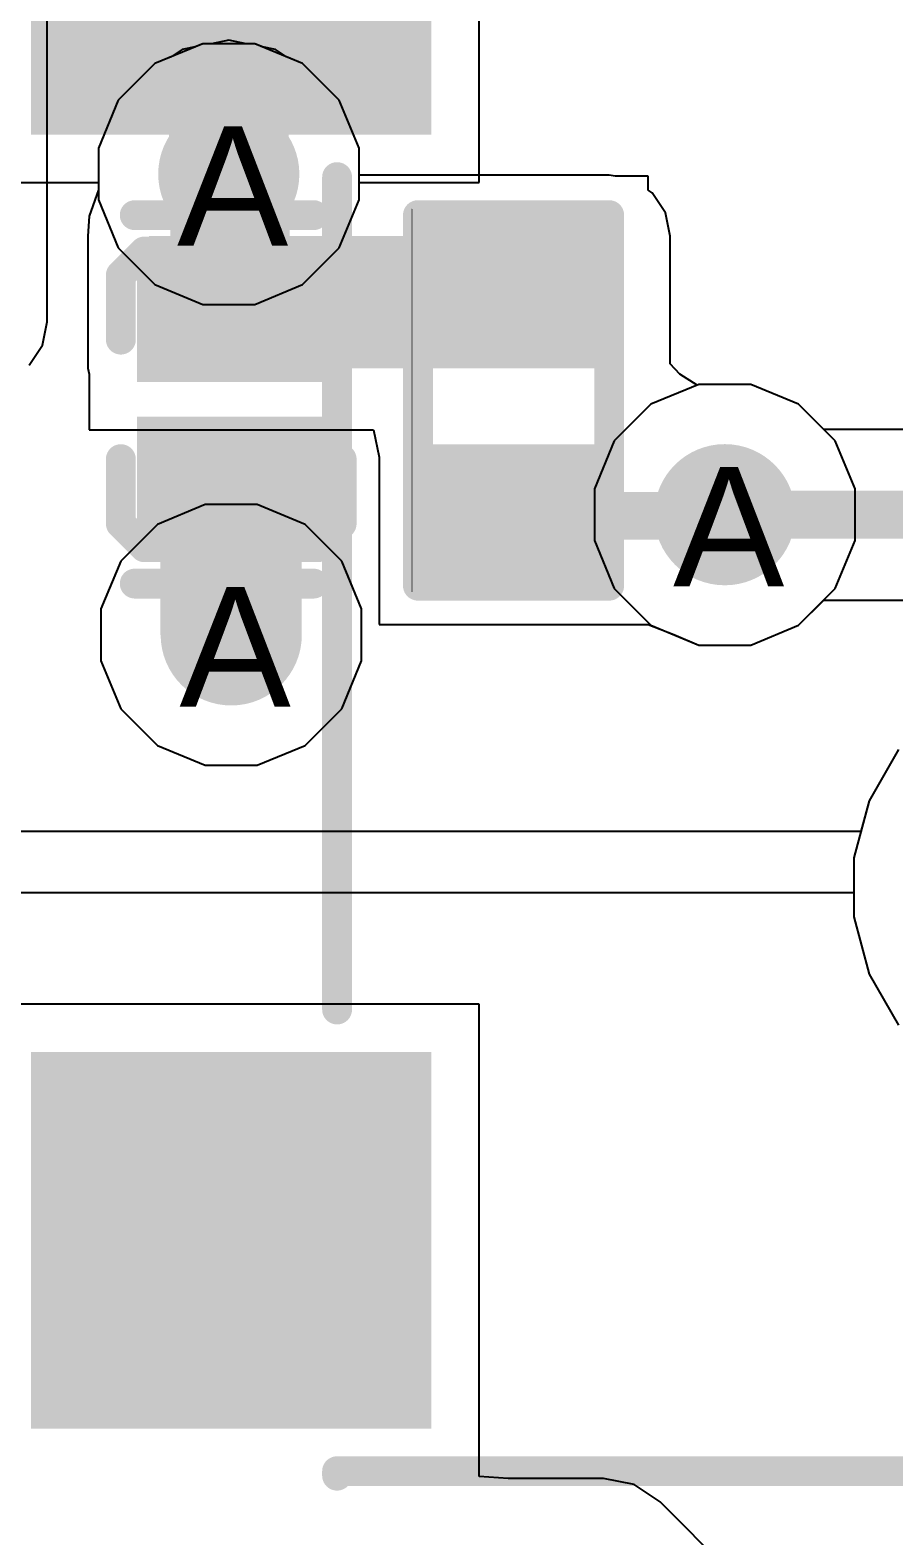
# Model space of a CAD drawing. Header units: inches. Extents: x 0 to 208, y 0 to 213.
# Drawn here: x 1.5448 to 1.6893, y 3.8471 to 4.0991 of the extents above; entities that cross this region are included whole.
import ezdxf

# ---------------------------------------------------------------- set-up
doc = ezdxf.new("R2010")
doc.units = ezdxf.units.IN
doc.header["$MEASUREMENT"] = 0
for name, color, linetype in [('Bottom Layer', 5, 'Continuous'), ('Bottom Overlay', 54, 'Continuous'), ('Bottom Paste', 16, 'Continuous'), ('Bottom Solder', 6, 'Continuous'), ('Drill Drawing', 1, 'Continuous'), ('L2_GND1', 16, 'Continuous'), ('L3_SIG1', 76, 'Continuous'), ('L4_PWR', 90, 'Continuous'), ('L5_GND2', 156, 'Continuous'), ('L6_SIG2', 130, 'Continuous'), ('L7_GND3', 216, 'Continuous'), ('Top Layer', 1, 'Continuous'), ('Top Overlay', 2, 'Continuous'), ('Top Paste', 8, 'Continuous'), ('Top Solder', 216, 'Continuous'), ('Via Holes', 16, 'Continuous')]:
    doc.layers.add(name, color=color, linetype=linetype)
doc.styles.add('Arial', font='', dxfattribs={"height": 0.2})
doc.styles.get('Arial').set_extended_font_data('Arial')

# ---------------------------------------------------------------- blocks, each defined once
blk = doc.blocks.new('DFN1006_2L__B__D____________B_99')
at = {"layer": 'Bottom Layer'}
for points in [[(-0.0206688, 0.0137797), (-0.0049208, 0.0137797), (-0.0049208, -0.0137793), (-0.0206688, -0.0137793)], [(0.0049212, 0.0137797), (0.0206692, 0.0137797), (0.0206692, -0.0137793), (0.0049212, -0.0137793)]]:
    blk.add_hatch(color=5, dxfattribs=at).paths.add_polyline_path(points)
at = {"layer": 'Bottom Paste'}
for points in [[(-0.0206688, 0.0137797), (-0.0049208, 0.0137797), (-0.0049208, -0.0137793), (-0.0206688, -0.0137793)], [(0.0049212, 0.0137797), (0.0206692, 0.0137797), (0.0206692, -0.0137793), (0.0049212, -0.0137793)]]:
    blk.add_hatch(color=16, dxfattribs=at).paths.add_polyline_path(points)
at = {"layer": 'Bottom Solder'}
for points in [[(-0.0226688, 0.0157797), (-0.0029208, 0.0157797), (-0.0029208, -0.0157793), (-0.0226688, -0.0157793)], [(0.0029212, 0.0157797), (0.0226692, 0.0157797), (0.0226692, -0.0157793), (0.0029212, -0.0157793)]]:
    blk.add_hatch(color=6, dxfattribs=at).paths.add_polyline_path(points)
at = {"layer": 'Bottom Overlay'}
for points in [[(-0.0208008, 0.0184702, 0.005, 0.005, 0), (-0.0247388, 0.0145322, 0.005, 0.005, 0)], [(-0.0208008, 0.0184702, 0.005, 0.005, 0), (-0.0100008, 0.0184702, 0.005, 0.005, 0)], [(0.0099992, 0.0184702, 0.005, 0.005, 0), (0.0207992, 0.0184702, 0.005, 0.005, 0)], [(0.0207992, 0.0184702, 0.005, 0.005, 0), (0.0247372, 0.0145322, 0.005, 0.005, 0)], [(-0.0308248, 0.0161402, 0.005, 0.005, 0), (-0.0308248, -0.0137818, 0.005, 0.005, 0)], [(0.0308252, 0.0161402, 0.005, 0.005, 0), (0.0308252, -0.0137818, 0.005, 0.005, 0)], [(-0.0247388, 0.0145322, 0.005, 0.005, 0), (-0.0247388, -0.0145338, 0.005, 0.005, 0)], [(0.0247372, 0.0145322, 0.005, 0.005, 0), (0.0247372, -0.0145338, 0.005, 0.005, 0)], [(-0.0247388, -0.0145338, 0.005, 0.005, 0), (-0.0208008, -0.0184718, 0.005, 0.005, 0)], [(0.0247372, -0.0145338, 0.005, 0.005, 0), (0.0207992, -0.0184718, 0.005, 0.005, 0)], [(-0.0208008, -0.0184718, 0.005, 0.005, 0), (-0.0196208, -0.0184718, 0.005, 0.005, 0)], [(-0.0196208, -0.0184718, 0.005, 0.005, 0), (-0.0100008, -0.0184718, 0.005, 0.005, 0)], [(0.0099992, -0.0184718, 0.005, 0.005, 0), (0.0196192, -0.0184718, 0.005, 0.005, 0)], [(0.0196192, -0.0184718, 0.005, 0.005, 0), (0.0207992, -0.0184718, 0.005, 0.005, 0)]]:
    blk.add_lwpolyline(points, format="xyseb", dxfattribs=at)
for points in [[(-0.0220508, 0.0184702, 0.0025, 0.0025, 1), (-0.0195508, 0.0184702, 0.0025, 0.0025, 1)], [(-0.0220508, 0.0184702, 0.0025, 0.0025, 1), (-0.0195508, 0.0184702, 0.0025, 0.0025, 1)], [(-0.0112508, 0.0184702, 0.0025, 0.0025, 1), (-0.0087508, 0.0184702, 0.0025, 0.0025, 1)], [(0.0087492, 0.0184702, 0.0025, 0.0025, 1), (0.0112492, 0.0184702, 0.0025, 0.0025, 1)], [(0.0195492, 0.0184702, 0.0025, 0.0025, 1), (0.0220492, 0.0184702, 0.0025, 0.0025, 1)], [(0.0195492, 0.0184702, 0.0025, 0.0025, 1), (0.0220492, 0.0184702, 0.0025, 0.0025, 1)], [(-0.0320748, 0.0161402, 0.0025, 0.0025, 1), (-0.0295748, 0.0161402, 0.0025, 0.0025, 1)], [(0.0295752, 0.0161402, 0.0025, 0.0025, 1), (0.0320752, 0.0161402, 0.0025, 0.0025, 1)], [(-0.0259888, 0.0145322, 0.0025, 0.0025, 1), (-0.0234888, 0.0145322, 0.0025, 0.0025, 1)], [(-0.0259888, 0.0145322, 0.0025, 0.0025, 1), (-0.0234888, 0.0145322, 0.0025, 0.0025, 1)], [(0.0234872, 0.0145322, 0.0025, 0.0025, 1), (0.0259872, 0.0145322, 0.0025, 0.0025, 1)], [(0.0234872, 0.0145322, 0.0025, 0.0025, 1), (0.0259872, 0.0145322, 0.0025, 0.0025, 1)], [(-0.0320748, -0.0137818, 0.0025, 0.0025, 1), (-0.0295748, -0.0137818, 0.0025, 0.0025, 1)], [(-0.0259888, -0.0145338, 0.0025, 0.0025, 1), (-0.0234888, -0.0145338, 0.0025, 0.0025, 1)], [(-0.0259888, -0.0145338, 0.0025, 0.0025, 1), (-0.0234888, -0.0145338, 0.0025, 0.0025, 1)], [(0.0234872, -0.0145338, 0.0025, 0.0025, 1), (0.0259872, -0.0145338, 0.0025, 0.0025, 1)], [(0.0234872, -0.0145338, 0.0025, 0.0025, 1), (0.0259872, -0.0145338, 0.0025, 0.0025, 1)], [(0.0295752, -0.0137818, 0.0025, 0.0025, 1), (0.0320752, -0.0137818, 0.0025, 0.0025, 1)], [(-0.0220508, -0.0184718, 0.0025, 0.0025, 1), (-0.0195508, -0.0184718, 0.0025, 0.0025, 1)], [(-0.0220508, -0.0184718, 0.0025, 0.0025, 1), (-0.0195508, -0.0184718, 0.0025, 0.0025, 1)], [(-0.0208708, -0.0184718, 0.0025, 0.0025, 1), (-0.0183708, -0.0184718, 0.0025, 0.0025, 1)], [(-0.0208708, -0.0184718, 0.0025, 0.0025, 1), (-0.0183708, -0.0184718, 0.0025, 0.0025, 1)], [(-0.0112508, -0.0184718, 0.0025, 0.0025, 1), (-0.0087508, -0.0184718, 0.0025, 0.0025, 1)], [(0.0087492, -0.0184718, 0.0025, 0.0025, 1), (0.0112492, -0.0184718, 0.0025, 0.0025, 1)], [(0.0183692, -0.0184718, 0.0025, 0.0025, 1), (0.0208692, -0.0184718, 0.0025, 0.0025, 1)], [(0.0183692, -0.0184718, 0.0025, 0.0025, 1), (0.0208692, -0.0184718, 0.0025, 0.0025, 1)], [(0.0195492, -0.0184718, 0.0025, 0.0025, 1), (0.0220492, -0.0184718, 0.0025, 0.0025, 1)], [(0.0195492, -0.0184718, 0.0025, 0.0025, 1), (0.0220492, -0.0184718, 0.0025, 0.0025, 1)]]:
    blk.add_lwpolyline(points, format="xyseb", close=True, dxfattribs=at)
blk = doc.blocks.new('RES_0402_B_421')
at = {"layer": 'Bottom Layer'}
for points in [[(-0.009499000000000002, 0.0125002), (-0.009498999999999999, -0.0124998), (-0.027499, -0.0124998), (-0.027499, 0.0125002)], [(0.027501, 0.0125002), (0.027501, -0.0124998), (0.009501, -0.0124998), (0.009500999999999999, 0.0125002)]]:
    blk.add_hatch(color=5, dxfattribs=at).paths.add_polyline_path(points)
at = {"layer": 'Bottom Paste'}
for points in [[(-0.009499000000000002, 0.0125002), (-0.009498999999999999, -0.0124998), (-0.027499, -0.0124998), (-0.027499, 0.0125002)], [(0.027501, 0.0125002), (0.027501, -0.0124998), (0.009501, -0.0124998), (0.009500999999999999, 0.0125002)]]:
    blk.add_hatch(color=16, dxfattribs=at).paths.add_polyline_path(points)
at = {"layer": 'Bottom Solder'}
for points in [[(-0.007333600000000002, 0.0146656), (-0.007333599999999998, -0.0146652), (-0.0296644, -0.0146652), (-0.0296644, 0.0146656)], [(0.0296664, 0.0146656), (0.0296664, -0.0146652), (0.007335600000000001, -0.0146652), (0.007335599999999999, 0.0146656)]]:
    blk.add_hatch(color=6, dxfattribs=at).paths.add_polyline_path(points)
at = {"layer": 'Bottom Overlay'}
for points in [[(-0.030999, 0.0160002, 0.005, 0.005, 0), (0.031001, 0.0160002, 0.005, 0.005, 0)], [(-0.030999, 0.0160002, 0.005, 0.005, 0), (-0.030999, -0.0159998, 0.005, 0.005, 0)], [(0.031001, 0.0160002, 0.005, 0.005, 0), (0.031001, -0.0159998, 0.005, 0.005, 0)], [(-0.031999, 0.0170002, 0.000127, 0.000127, 0), (0.032001, 0.0170002, 0.000127, 0.000127, 0)], [(-0.030999, -0.0159998, 0.005, 0.005, 0), (0.031001, -0.0159998, 0.005, 0.005, 0)]]:
    blk.add_lwpolyline(points, format="xyseb", dxfattribs=at)
for points in [[(-0.032249, 0.0160002, 0.0025, 0.0025, 1), (-0.029749, 0.0160002, 0.0025, 0.0025, 1)], [(-0.032249, 0.0160002, 0.0025, 0.0025, 1), (-0.029749, 0.0160002, 0.0025, 0.0025, 1)], [(0.029751, 0.0160002, 0.0025, 0.0025, 1), (0.032251, 0.0160002, 0.0025, 0.0025, 1)], [(0.029751, 0.0160002, 0.0025, 0.0025, 1), (0.032251, 0.0160002, 0.0025, 0.0025, 1)], [(-0.0320307, 0.0170002, 6.35e-05, 6.35e-05, 1), (-0.0319673, 0.0170002, 6.35e-05, 6.35e-05, 1)], [(0.0319693, 0.0170002, 6.35e-05, 6.35e-05, 1), (0.0320327, 0.0170002, 6.35e-05, 6.35e-05, 1)], [(-0.032249, -0.0159998, 0.0025, 0.0025, 1), (-0.029749, -0.0159998, 0.0025, 0.0025, 1)], [(-0.032249, -0.0159998, 0.0025, 0.0025, 1), (-0.029749, -0.0159998, 0.0025, 0.0025, 1)], [(0.029751, -0.0159998, 0.0025, 0.0025, 1), (0.032251, -0.0159998, 0.0025, 0.0025, 1)], [(0.029751, -0.0159998, 0.0025, 0.0025, 1), (0.032251, -0.0159998, 0.0025, 0.0025, 1)]]:
    blk.add_lwpolyline(points, format="xyseb", close=True, dxfattribs=at)
blk = doc.blocks.new('PJ_332D_6A_517')
at = {"layer": 'Top Layer'}
for points in [[(-0.1732262, 0.0206689), (-0.1732262, 0.0797239), (-0.1102342, 0.0797239), (-0.1102342, 0.0206689)], [(-0.1732262, -0.1958611), (-0.1732262, -0.1368061), (-0.1102342, -0.1368061), (-0.1102342, -0.1958611)]]:
    blk.add_hatch(color=1, dxfattribs=at).paths.add_polyline_path(points)
at = {"layer": 'Top Paste'}
for points in [[(-0.1732262, 0.0206689), (-0.1732262, 0.0797239), (-0.1102342, 0.0797239), (-0.1102342, 0.0206689)], [(-0.1732262, -0.1958611), (-0.1732262, -0.1368061), (-0.1102342, -0.1368061), (-0.1102342, -0.1958611)]]:
    blk.add_hatch(color=8, dxfattribs=at).paths.add_polyline_path(points)
at = {"layer": 'Top Solder'}
for points in [[(-0.1752262, 0.0186689), (-0.1752262, 0.0817239), (-0.1082342, 0.0817239), (-0.1082342, 0.0186689)], [(-0.1752262, -0.1978611), (-0.1752262, -0.1348061), (-0.1082342, -0.1348061), (-0.1082342, -0.1978611)]]:
    blk.add_hatch(color=216, dxfattribs=at).paths.add_polyline_path(points)
at = {"layer": 'Top Overlay'}
for points in [[(-0.1240162, -0.1277076, 0.005, 0.005, 0), (-0.1240162, 0.0115724, 0.005, 0.005, 0)], [(-0.1240162, -0.2057056, 0.005, 0.005, 0), (-0.1240162, -0.2049636, 0.005, 0.005, 0)], [(-0.1240162, -0.2049636, 0.005, 0.005, 0), (0.1011358, -0.2049636, 0.005, 0.005, 0)]]:
    blk.add_lwpolyline(points, format="xyseb", dxfattribs=at)
for points in [[(-0.1252662, 0.0115724, 0.0025, 0.0025, 1), (-0.1227662, 0.0115724, 0.0025, 0.0025, 1)], [(-0.1252662, -0.1277076, 0.0025, 0.0025, 1), (-0.1227662, -0.1277076, 0.0025, 0.0025, 1)], [(-0.1252662, -0.2049636, 0.0025, 0.0025, 1), (-0.1227662, -0.2049636, 0.0025, 0.0025, 1)], [(-0.1252662, -0.2049636, 0.0025, 0.0025, 1), (-0.1227662, -0.2049636, 0.0025, 0.0025, 1)], [(-0.1252662, -0.2057056, 0.0025, 0.0025, 1), (-0.1227662, -0.2057056, 0.0025, 0.0025, 1)]]:
    blk.add_lwpolyline(points, format="xyseb", close=True, dxfattribs=at)

msp = doc.modelspace()

# ---------------------------------------------------------------- hatches: boundary and pattern name
at = {"layer": 'Bottom Layer'}
h = msp.add_hatch(color=5, dxfattribs=at)
edge = h.paths.add_edge_path()
edge.add_arc((1.5779998, 4.0750002), 0.011811, 0, 360)
for points in [[(1.6416498, 4.0646242), (1.5646298, 4.0646242), (1.5646298, 4.0425162), (1.6416498, 4.0425162)], [(1.5902218, 4.0245042), (1.5665578, 4.0245042), (1.5665578, 3.9978902), (1.5902218, 3.9978902)]]:
    msp.add_hatch(color=5, dxfattribs=at).paths.add_polyline_path(points)
h = msp.add_hatch(color=5, dxfattribs=at)
edge = h.paths.add_edge_path()
edge.add_arc((1.6609998, 4.0180002), 0.011811, 0, 360)
h = msp.add_hatch(color=5, dxfattribs=at)
edge = h.paths.add_edge_path()
edge.add_arc((1.5784098, 3.9978902), 0.011811, 0, 360)
at = {"layer": 'L2_GND1'}
h = msp.add_hatch(color=16, dxfattribs=at)
edge = h.paths.add_edge_path()
edge.add_arc((1.5779998, 4.0750002), 0.011811, 0, 360)
h = msp.add_hatch(color=16, dxfattribs=at)
edge = h.paths.add_edge_path()
edge.add_arc((1.6609998, 4.0180002), 0.011811, 0, 360)
h = msp.add_hatch(color=16, dxfattribs=at)
edge = h.paths.add_edge_path()
edge.add_arc((1.5784098, 3.9978902), 0.011811, 0, 360)
at = {"layer": 'L3_SIG1'}
h = msp.add_hatch(color=76, dxfattribs=at)
edge = h.paths.add_edge_path()
edge.add_arc((1.5779998, 4.0750002), 0.011811, 0, 360)
h = msp.add_hatch(color=76, dxfattribs=at)
edge = h.paths.add_edge_path()
edge.add_arc((1.6609998, 4.0180002), 0.011811, 0, 360)
h = msp.add_hatch(color=76, dxfattribs=at)
edge = h.paths.add_edge_path()
edge.add_arc((1.5784098, 3.9978902), 0.011811, 0, 360)
at = {"layer": 'L4_PWR'}
h = msp.add_hatch(color=90, dxfattribs=at)
edge = h.paths.add_edge_path()
edge.add_arc((1.5779998, 4.0750002), 0.011811, 0, 360)
h = msp.add_hatch(color=90, dxfattribs=at)
edge = h.paths.add_edge_path()
edge.add_arc((1.6609998, 4.0180002), 0.011811, 0, 360)
h = msp.add_hatch(color=90, dxfattribs=at)
edge = h.paths.add_edge_path()
edge.add_arc((1.5784098, 3.9978902), 0.011811, 0, 360)
at = {"layer": 'L5_GND2'}
h = msp.add_hatch(color=156, dxfattribs=at)
edge = h.paths.add_edge_path()
edge.add_arc((1.5779998, 4.0750002), 0.011811, 0, 360)
h = msp.add_hatch(color=156, dxfattribs=at)
edge = h.paths.add_edge_path()
edge.add_arc((1.6609998, 4.0180002), 0.011811, 0, 360)
h = msp.add_hatch(color=156, dxfattribs=at)
edge = h.paths.add_edge_path()
edge.add_arc((1.5784098, 3.9978902), 0.011811, 0, 360)
at = {"layer": 'L6_SIG2'}
h = msp.add_hatch(color=130, dxfattribs=at)
edge = h.paths.add_edge_path()
edge.add_arc((1.5779998, 4.0750002), 0.011811, 0, 360)
h = msp.add_hatch(color=130, dxfattribs=at)
edge = h.paths.add_edge_path()
edge.add_arc((1.6609998, 4.0180002), 0.011811, 0, 360)
h = msp.add_hatch(color=130, dxfattribs=at)
edge = h.paths.add_edge_path()
edge.add_arc((1.5784098, 3.9978902), 0.011811, 0, 360)
at = {"layer": 'L7_GND3'}
h = msp.add_hatch(color=216, dxfattribs=at)
edge = h.paths.add_edge_path()
edge.add_arc((1.5779998, 4.0750002), 0.011811, 0, 360)
h = msp.add_hatch(color=216, dxfattribs=at)
edge = h.paths.add_edge_path()
edge.add_arc((1.6609998, 4.0180002), 0.011811, 0, 360)
h = msp.add_hatch(color=216, dxfattribs=at)
edge = h.paths.add_edge_path()
edge.add_arc((1.5784098, 3.9978902), 0.011811, 0, 360)
at = {"layer": 'Top Layer'}
h = msp.add_hatch(color=1, dxfattribs=at)
edge = h.paths.add_edge_path()
edge.add_arc((1.5779998, 4.0750002), 0.011811, 0, 360)
h = msp.add_hatch(color=1, dxfattribs=at)
edge = h.paths.add_edge_path()
edge.add_arc((1.6609998, 4.0180002), 0.011811, 0, 360)
h = msp.add_hatch(color=1, dxfattribs=at)
edge = h.paths.add_edge_path()
edge.add_arc((1.5784098, 3.9978902), 0.011811, 0, 360)
at = {"layer": 'Via Holes'}
h = msp.add_hatch(color=7, dxfattribs=at)
edge = h.paths.add_edge_path()
edge.add_arc((1.5779998, 4.0750002), 0.0059055, 0, 360)
h = msp.add_hatch(color=7, dxfattribs=at)
edge = h.paths.add_edge_path()
edge.add_arc((1.6609998, 4.0180002), 0.0059055, 0, 360)
h = msp.add_hatch(color=7, dxfattribs=at)
edge = h.paths.add_edge_path()
edge.add_arc((1.5784098, 3.9978902), 0.0059055, 0, 360)

# ---------------------------------------------------------------- linework, layer by layer
at = {"layer": 'Bottom Layer'}
for p, q in [((1.5475887, 4.0502452), (1.5475887, 4.1110092)), ((1.5736613, 4.0968112), (1.5723508, 4.0962684)), ((1.5750799, 4.0968112), (1.5736613, 4.0968112)), ((1.5779998, 4.097392), (1.5750799, 4.0968112)), ((1.5809197, 4.0968112), (1.5779998, 4.097392)), ((1.5823383, 4.0968112), (1.5809197, 4.0968112)), ((1.5836488, 4.0962684), (1.5823383, 4.0968112)), ((1.5683696, 4.0946193), (1.5656449, 4.0934907)), ((1.5701962, 4.0958398), (1.5683696, 4.0946193)), ((1.5723508, 4.0962684), (1.5701962, 4.0958398)), ((1.5858034, 4.0958398), (1.5836488, 4.0962684)), ((1.58763, 4.0946193), (1.5858034, 4.0958398)), ((1.5903547, 4.0934907), (1.58763, 4.0946193)), ((1.5656449, 4.0934907), (1.5595093, 4.0873551)), ((1.5964903, 4.0873551), (1.5903547, 4.0934907)), ((1.5595093, 4.0873551), (1.5561888, 4.0793387)), ((1.5998108, 4.0793387), (1.5964903, 4.0873551)), ((1.5561888, 4.0793387), (1.5561888, 4.0723593)), ((1.5998108, 4.0748201), (1.5998108, 4.0793387)), ((1.6416498, 4.0748201), (1.5998108, 4.0748201)), ((1.6426347, 4.0746242), (1.6416498, 4.0748201)), ((1.6481498, 4.0746242), (1.6426347, 4.0746242)), ((1.6481498, 4.0723079), (1.6481498, 4.0746242)), ((1.5561888, 4.0723593), (1.5546301, 4.0679683)), ((1.6488594, 4.0718338), (1.6481498, 4.0723079)), ((1.6510696, 4.068526), (1.6488594, 4.0718338)), ((1.5546301, 4.0679683), (1.5544338, 4.0646241)), ((1.6518457, 4.0646242), (1.6510696, 4.068526)), ((1.5544338, 4.0646241), (1.5544339, 4.0630491)), ((1.6518457, 4.0432285), (1.6518457, 4.0646242)), ((1.5544339, 4.0630491), (1.5544339, 4.0425162)), ((1.5468126, 4.0463434), (1.5475887, 4.0502452)), ((1.5446024, 4.0430356), (1.5468126, 4.0463434)), ((1.5544339, 4.0425162), (1.5546303, 4.0415288)), ((1.5546303, 4.0415288), (1.5546303, 4.0322202)), ((1.6534926, 4.0414925), (1.6518457, 4.0432285)), ((1.6563827, 4.0396958), (1.6534926, 4.0414925)), ((1.6566613, 4.0398112), (1.6563827, 4.0396958)), ((1.6653383, 4.0398112), (1.6566613, 4.0398112)), ((1.6733547, 4.0364907), (1.6653383, 4.0398112)), ((1.6794903, 4.0303551), (1.6733547, 4.0364907)), ((1.5546303, 4.0322202), (1.6021892, 4.0322202)), ((1.6021892, 4.0322202), (1.6031498, 4.027618)), ((1.6828108, 4.0223387), (1.6794903, 4.0303551)), ((1.6031498, 4.027618), (1.6031498, 3.9996242)), ((1.6828108, 4.0136617), (1.6828108, 4.0223387)), ((1.6794903, 4.0056453), (1.6828108, 4.0136617)), ((1.6733547, 3.9995097), (1.6794903, 4.0056453)), ((1.6031498, 3.9996242), (1.6481497, 3.9996242)), ((1.6481497, 3.9996242), (1.6481498, 3.9996241)), ((1.6481498, 3.9996241), (1.6524496, 3.9979337)), ((1.6653383, 3.9961892), (1.6733547, 3.9995097)), ((1.6524496, 3.9979337), (1.6566613, 3.9961892)), ((1.6566613, 3.9961892), (1.6653383, 3.9961892)), ((1.6900831, 3.978694), (1.6851384, 3.9701294)), ((1.6851384, 3.9701294), (1.6825788, 3.9605769)), ((1.6825788, 3.9605769), (1.6825788, 3.9506875)), ((1.6825788, 3.9506875), (1.6851384, 3.941135)), ((1.6851384, 3.941135), (1.6900831, 3.9325704))]:
    msp.add_line(p, q, dxfattribs=at)
for points in [[(1.5779998, 4.0770002, 0.02, 0.02, 0), (1.5782058, 4.0767942, 0.02, 0.02, 0)], [(1.5782058, 4.0542982, 0.02, 0.02, 0), (1.5782058, 4.0767942, 0.02, 0.02, 0)], [(1.5782058, 4.0542982, 0.02, 0.02, 0), (1.5784098, 4.0540942, 0.02, 0.02, 0)], [(1.6256498, 4.0186242, 0.008, 0.008, 0), (1.6264618, 4.0178122, 0.008, 0.008, 0)], [(1.6264618, 4.0178122, 0.008, 0.008, 0), (1.6601878, 4.0178122, 0.008, 0.008, 0)]]:
    msp.add_lwpolyline(points, format="xyseb", dxfattribs=at)
for points in [[(1.5729998, 4.0770002, 0.01, 0.01, 1), (1.5829998, 4.0770002, 0.01, 0.01, 1)], [(1.5732058, 4.0767942, 0.01, 0.01, 1), (1.5832058, 4.0767942, 0.01, 0.01, 1)], [(1.5732058, 4.0767942, 0.01, 0.01, 1), (1.5832058, 4.0767942, 0.01, 0.01, 1)], [(1.5732058, 4.0542982, 0.01, 0.01, 1), (1.5832058, 4.0542982, 0.01, 0.01, 1)], [(1.5732058, 4.0542982, 0.01, 0.01, 1), (1.5832058, 4.0542982, 0.01, 0.01, 1)], [(1.5734098, 4.0540942, 0.01, 0.01, 1), (1.5834098, 4.0540942, 0.01, 0.01, 1)], [(1.6236498, 4.0186242, 0.004, 0.004, 1), (1.6276498, 4.0186242, 0.004, 0.004, 1)], [(1.6244618, 4.0178122, 0.004, 0.004, 1), (1.6284618, 4.0178122, 0.004, 0.004, 1)], [(1.6244618, 4.0178122, 0.004, 0.004, 1), (1.6284618, 4.0178122, 0.004, 0.004, 1)], [(1.6581878, 4.0178122, 0.004, 0.004, 1), (1.6621878, 4.0178122, 0.004, 0.004, 1)]]:
    msp.add_lwpolyline(points, format="xyseb", close=True, dxfattribs=at)
at = {"layer": 'L2_GND1'}
for p, q in [((1.5736613, 4.0968112), (1.5656449, 4.0934907)), ((1.5823383, 4.0968112), (1.5736613, 4.0968112)), ((1.5903547, 4.0934907), (1.5823383, 4.0968112)), ((1.5656449, 4.0934907), (1.5595093, 4.0873551)), ((1.5964903, 4.0873551), (1.5903547, 4.0934907)), ((1.5595093, 4.0873551), (1.5561888, 4.0793387)), ((1.5998108, 4.0793387), (1.5964903, 4.0873551)), ((1.5561888, 4.0793387), (1.5561888, 4.0706617)), ((1.5998108, 4.0706617), (1.5998108, 4.0793387)), ((1.5561888, 4.0706617), (1.5595093, 4.0626453)), ((1.5964903, 4.0626453), (1.5998108, 4.0706617)), ((1.5595093, 4.0626453), (1.5656449, 4.0565097)), ((1.5903547, 4.0565097), (1.5964903, 4.0626453)), ((1.5656449, 4.0565097), (1.5736613, 4.0531892)), ((1.5823383, 4.0531892), (1.5903547, 4.0565097)), ((1.5736613, 4.0531892), (1.5823383, 4.0531892)), ((1.6566613, 4.0398112), (1.6486449, 4.0364907)), ((1.6653383, 4.0398112), (1.6566613, 4.0398112)), ((1.6733547, 4.0364907), (1.6653383, 4.0398112)), ((1.6486449, 4.0364907), (1.6425093, 4.0303551)), ((1.6794903, 4.0303551), (1.6733547, 4.0364907)), ((1.6425093, 4.0303551), (1.6391888, 4.0223387)), ((1.6828108, 4.0223387), (1.6794903, 4.0303551)), ((1.6391888, 4.0223387), (1.6391888, 4.0136617)), ((1.6828108, 4.0136617), (1.6828108, 4.0223387)), ((1.5740713, 4.0197012), (1.5660549, 4.0163807)), ((1.5827483, 4.0197012), (1.5740713, 4.0197012)), ((1.5907647, 4.0163807), (1.5827483, 4.0197012)), ((1.5660549, 4.0163807), (1.5599193, 4.0102451)), ((1.5969003, 4.0102451), (1.5907647, 4.0163807)), ((1.6391888, 4.0136617), (1.6425093, 4.0056453)), ((1.6794903, 4.0056453), (1.6828108, 4.0136617)), ((1.5599193, 4.0102451), (1.5565988, 4.0022287)), ((1.6002208, 4.0022287), (1.5969003, 4.0102451)), ((1.6425093, 4.0056453), (1.6486449, 3.9995097)), ((1.6733547, 3.9995097), (1.6794903, 4.0056453)), ((1.5565988, 4.0022287), (1.5565988, 3.9935517)), ((1.6002208, 3.9935517), (1.6002208, 4.0022287)), ((1.6486449, 3.9995097), (1.6566613, 3.9961892)), ((1.6653383, 3.9961892), (1.6733547, 3.9995097)), ((1.6566613, 3.9961892), (1.6653383, 3.9961892)), ((1.5565988, 3.9935517), (1.5599193, 3.9855353)), ((1.5969003, 3.9855353), (1.6002208, 3.9935517)), ((1.5599193, 3.9855353), (1.5660549, 3.9793997)), ((1.5907647, 3.9793997), (1.5969003, 3.9855353)), ((1.5660549, 3.9793997), (1.5740713, 3.9760792)), ((1.5827483, 3.9760792), (1.5907647, 3.9793997)), ((1.6900831, 3.978694), (1.6851384, 3.9701294)), ((1.5740713, 3.9760792), (1.5827483, 3.9760792)), ((1.6851384, 3.9701294), (1.6825788, 3.9605769)), ((1.6825788, 3.9605769), (1.6825788, 3.9506875)), ((1.6825788, 3.9506875), (1.6851384, 3.941135)), ((1.6851384, 3.941135), (1.6900831, 3.9325704))]:
    msp.add_line(p, q, dxfattribs=at)
at = {"layer": 'L3_SIG1'}
for p, q in [((1.5736613, 4.0968112), (1.5656449, 4.0934907)), ((1.5823383, 4.0968112), (1.5736613, 4.0968112)), ((1.5903547, 4.0934907), (1.5823383, 4.0968112)), ((1.5656449, 4.0934907), (1.5595093, 4.0873551)), ((1.5964903, 4.0873551), (1.5903547, 4.0934907)), ((1.5595093, 4.0873551), (1.5561888, 4.0793387)), ((1.5998108, 4.0793387), (1.5964903, 4.0873551)), ((1.5561888, 4.0793387), (1.5561888, 4.0706617)), ((1.5998108, 4.0706617), (1.5998108, 4.0793387)), ((1.5561888, 4.0706617), (1.5595093, 4.0626453)), ((1.5964903, 4.0626453), (1.5998108, 4.0706617)), ((1.5595093, 4.0626453), (1.5656449, 4.0565097)), ((1.5903547, 4.0565097), (1.5964903, 4.0626453)), ((1.5656449, 4.0565097), (1.5736613, 4.0531892)), ((1.5823383, 4.0531892), (1.5903547, 4.0565097)), ((1.5736613, 4.0531892), (1.5823383, 4.0531892)), ((1.6566613, 4.0398112), (1.6486449, 4.0364907)), ((1.6653383, 4.0398112), (1.6566613, 4.0398112)), ((1.6733547, 4.0364907), (1.6653383, 4.0398112)), ((1.6486449, 4.0364907), (1.6425093, 4.0303551)), ((1.6794903, 4.0303551), (1.6733547, 4.0364907)), ((1.6425093, 4.0303551), (1.6391888, 4.0223387)), ((1.6828108, 4.0223387), (1.6794903, 4.0303551)), ((1.6391888, 4.0223387), (1.6391888, 4.0136617)), ((1.6828108, 4.0136617), (1.6828108, 4.0223387)), ((1.6391888, 4.0136617), (1.6425093, 4.0056453)), ((1.6794903, 4.0056453), (1.6828108, 4.0136617)), ((1.6425093, 4.0056453), (1.6486449, 3.9995097)), ((1.6733547, 3.9995097), (1.6794903, 4.0056453)), ((1.6486449, 3.9995097), (1.6566613, 3.9961892)), ((1.6653383, 3.9961892), (1.6733547, 3.9995097)), ((1.6566613, 3.9961892), (1.6653383, 3.9961892)), ((1.6900831, 3.978694), (1.6851384, 3.9701294)), ((1.6851384, 3.9701294), (1.6825788, 3.9605769)), ((1.6825788, 3.9605769), (1.6825788, 3.9506875)), ((1.6825788, 3.9506875), (1.6851384, 3.941135)), ((1.6851384, 3.941135), (1.6900831, 3.9325704))]:
    msp.add_line(p, q, dxfattribs=at)
at = {"layer": 'L4_PWR'}
for p, q in [((1.5736613, 4.0968112), (1.5656449, 4.0934907)), ((1.5823383, 4.0968112), (1.5736613, 4.0968112)), ((1.5903547, 4.0934907), (1.5823383, 4.0968112)), ((1.5656449, 4.0934907), (1.5595093, 4.0873551)), ((1.5964903, 4.0873551), (1.5903547, 4.0934907)), ((1.5595093, 4.0873551), (1.5561888, 4.0793387)), ((1.5998108, 4.0793387), (1.5964903, 4.0873551)), ((1.5561888, 4.0793387), (1.5561888, 4.0706617)), ((1.5998108, 4.0706617), (1.5998108, 4.0793387)), ((1.5561888, 4.0706617), (1.5595093, 4.0626453)), ((1.5964903, 4.0626453), (1.5998108, 4.0706617)), ((1.5595093, 4.0626453), (1.5656449, 4.0565097)), ((1.5903547, 4.0565097), (1.5964903, 4.0626453)), ((1.5656449, 4.0565097), (1.5736613, 4.0531892)), ((1.5823383, 4.0531892), (1.5903547, 4.0565097)), ((1.5736613, 4.0531892), (1.5823383, 4.0531892)), ((1.6566613, 4.0398112), (1.6486449, 4.0364907)), ((1.6653383, 4.0398112), (1.6566613, 4.0398112)), ((1.6733547, 4.0364907), (1.6653383, 4.0398112)), ((1.6486449, 4.0364907), (1.6425093, 4.0303551)), ((1.6794903, 4.0303551), (1.6733547, 4.0364907)), ((1.6425093, 4.0303551), (1.6391888, 4.0223387)), ((1.6828108, 4.0223387), (1.6794903, 4.0303551)), ((1.6391888, 4.0223387), (1.6391888, 4.0136617)), ((1.6828108, 4.0136617), (1.6828108, 4.0223387)), ((1.5740713, 4.0197012), (1.5660549, 4.0163807)), ((1.5827483, 4.0197012), (1.5740713, 4.0197012)), ((1.5907647, 4.0163807), (1.5827483, 4.0197012)), ((1.5660549, 4.0163807), (1.5599193, 4.0102451)), ((1.5969003, 4.0102451), (1.5907647, 4.0163807)), ((1.6391888, 4.0136617), (1.6425093, 4.0056453)), ((1.6794903, 4.0056453), (1.6828108, 4.0136617)), ((1.5599193, 4.0102451), (1.5565988, 4.0022287)), ((1.6002208, 4.0022287), (1.5969003, 4.0102451)), ((1.6425093, 4.0056453), (1.6486449, 3.9995097)), ((1.6733547, 3.9995097), (1.6794903, 4.0056453)), ((1.5565988, 4.0022287), (1.5565988, 3.9935517)), ((1.6002208, 3.9935517), (1.6002208, 4.0022287)), ((1.6486449, 3.9995097), (1.6566613, 3.9961892)), ((1.6653383, 3.9961892), (1.6733547, 3.9995097)), ((1.6566613, 3.9961892), (1.6653383, 3.9961892)), ((1.5565988, 3.9935517), (1.5599193, 3.9855353)), ((1.5969003, 3.9855353), (1.6002208, 3.9935517)), ((1.5599193, 3.9855353), (1.5660549, 3.9793997)), ((1.5907647, 3.9793997), (1.5969003, 3.9855353)), ((1.5660549, 3.9793997), (1.5740713, 3.9760792)), ((1.5827483, 3.9760792), (1.5907647, 3.9793997)), ((1.6900831, 3.978694), (1.6851384, 3.9701294)), ((1.5740713, 3.9760792), (1.5827483, 3.9760792)), ((1.6851384, 3.9701294), (1.683764, 3.965)), ((1.683764, 3.965), (1.5191604, 3.965)), ((1.5293563, 3.9548041), (1.6825788, 3.9548041)), ((1.6825788, 3.9548041), (1.6825788, 3.9506875)), ((1.6825788, 3.9506875), (1.6851384, 3.941135)), ((1.6851384, 3.941135), (1.6900831, 3.9325704))]:
    msp.add_line(p, q, dxfattribs=at)
at = {"layer": 'L5_GND2'}
for p, q in [((1.5736613, 4.0968112), (1.5656449, 4.0934907)), ((1.5823383, 4.0968112), (1.5736613, 4.0968112)), ((1.5903547, 4.0934907), (1.5823383, 4.0968112)), ((1.5656449, 4.0934907), (1.5595093, 4.0873551)), ((1.5964903, 4.0873551), (1.5903547, 4.0934907)), ((1.5595093, 4.0873551), (1.5561888, 4.0793387)), ((1.5998108, 4.0793387), (1.5964903, 4.0873551)), ((1.5561888, 4.0793387), (1.5561888, 4.0706617)), ((1.5998108, 4.0706617), (1.5998108, 4.0793387)), ((1.5561888, 4.0706617), (1.5595093, 4.0626453)), ((1.5964903, 4.0626453), (1.5998108, 4.0706617)), ((1.5595093, 4.0626453), (1.5656449, 4.0565097)), ((1.5903547, 4.0565097), (1.5964903, 4.0626453)), ((1.5656449, 4.0565097), (1.5736613, 4.0531892)), ((1.5823383, 4.0531892), (1.5903547, 4.0565097)), ((1.5736613, 4.0531892), (1.5823383, 4.0531892)), ((1.6566613, 4.0398112), (1.6486449, 4.0364907)), ((1.6653383, 4.0398112), (1.6566613, 4.0398112)), ((1.6733547, 4.0364907), (1.6653383, 4.0398112)), ((1.6486449, 4.0364907), (1.6425093, 4.0303551)), ((1.6794903, 4.0303551), (1.6733547, 4.0364907)), ((1.6425093, 4.0303551), (1.6391888, 4.0223387)), ((1.6828108, 4.0223387), (1.6794903, 4.0303551)), ((1.6391888, 4.0223387), (1.6391888, 4.0136617)), ((1.6828108, 4.0136617), (1.6828108, 4.0223387)), ((1.6391888, 4.0136617), (1.6425093, 4.0056453)), ((1.6794903, 4.0056453), (1.6828108, 4.0136617)), ((1.6425093, 4.0056453), (1.6486449, 3.9995097)), ((1.6733547, 3.9995097), (1.6794903, 4.0056453)), ((1.6486449, 3.9995097), (1.6566613, 3.9961892)), ((1.6653383, 3.9961892), (1.6733547, 3.9995097)), ((1.6566613, 3.9961892), (1.6653383, 3.9961892)), ((1.6900831, 3.978694), (1.6851384, 3.9701294)), ((1.6851384, 3.9701294), (1.6825788, 3.9605769)), ((1.6825788, 3.9605769), (1.6825788, 3.9506875)), ((1.6825788, 3.9506875), (1.6851384, 3.941135)), ((1.6851384, 3.941135), (1.6900831, 3.9325704))]:
    msp.add_line(p, q, dxfattribs=at)
at = {"layer": 'L6_SIG2'}
for p, q in [((1.5736613, 4.0968112), (1.5656449, 4.0934907)), ((1.5823383, 4.0968112), (1.5736613, 4.0968112)), ((1.5903547, 4.0934907), (1.5823383, 4.0968112)), ((1.5656449, 4.0934907), (1.5595093, 4.0873551)), ((1.5964903, 4.0873551), (1.5903547, 4.0934907)), ((1.5595093, 4.0873551), (1.5561888, 4.0793387)), ((1.5998108, 4.0793387), (1.5964903, 4.0873551)), ((1.5561888, 4.0793387), (1.5561888, 4.0706617)), ((1.5998108, 4.0706617), (1.5998108, 4.0793387)), ((1.5561888, 4.0706617), (1.5595093, 4.0626453)), ((1.5964903, 4.0626453), (1.5998108, 4.0706617)), ((1.5595093, 4.0626453), (1.5656449, 4.0565097)), ((1.5903547, 4.0565097), (1.5964903, 4.0626453)), ((1.5656449, 4.0565097), (1.5736613, 4.0531892)), ((1.5823383, 4.0531892), (1.5903547, 4.0565097)), ((1.5736613, 4.0531892), (1.5823383, 4.0531892)), ((1.6566613, 4.0398112), (1.6486449, 4.0364907)), ((1.6653383, 4.0398112), (1.6566613, 4.0398112)), ((1.6733547, 4.0364907), (1.6653383, 4.0398112)), ((1.6486449, 4.0364907), (1.6425093, 4.0303551)), ((1.6794903, 4.0303551), (1.6733547, 4.0364907)), ((1.6425093, 4.0303551), (1.6391888, 4.0223387)), ((1.6828108, 4.0223387), (1.6794903, 4.0303551)), ((1.6391888, 4.0223387), (1.6391888, 4.0136617)), ((1.6828108, 4.0136617), (1.6828108, 4.0223387)), ((1.6391888, 4.0136617), (1.6425093, 4.0056453)), ((1.6794903, 4.0056453), (1.6828108, 4.0136617)), ((1.6425093, 4.0056453), (1.6486449, 3.9995097)), ((1.6733547, 3.9995097), (1.6794903, 4.0056453)), ((1.6486449, 3.9995097), (1.6566613, 3.9961892)), ((1.6653383, 3.9961892), (1.6733547, 3.9995097)), ((1.6566613, 3.9961892), (1.6653383, 3.9961892)), ((1.6900831, 3.978694), (1.6851384, 3.9701294)), ((1.6851384, 3.9701294), (1.6825788, 3.9605769)), ((1.6825788, 3.9605769), (1.6825788, 3.9506875)), ((1.6825788, 3.9506875), (1.6851384, 3.941135)), ((1.6851384, 3.941135), (1.6900831, 3.9325704))]:
    msp.add_line(p, q, dxfattribs=at)
at = {"layer": 'L7_GND3'}
for p, q in [((1.5736613, 4.0968112), (1.5656449, 4.0934907)), ((1.5823383, 4.0968112), (1.5736613, 4.0968112)), ((1.5903547, 4.0934907), (1.5823383, 4.0968112)), ((1.5656449, 4.0934907), (1.5595093, 4.0873551)), ((1.5964903, 4.0873551), (1.5903547, 4.0934907)), ((1.5595093, 4.0873551), (1.5561888, 4.0793387)), ((1.5998108, 4.0793387), (1.5964903, 4.0873551)), ((1.5561888, 4.0793387), (1.5561888, 4.0706617)), ((1.5998108, 4.0706617), (1.5998108, 4.0793387)), ((1.5561888, 4.0706617), (1.5595093, 4.0626453)), ((1.5964903, 4.0626453), (1.5998108, 4.0706617)), ((1.5595093, 4.0626453), (1.5656449, 4.0565097)), ((1.5903547, 4.0565097), (1.5964903, 4.0626453)), ((1.5656449, 4.0565097), (1.5736613, 4.0531892)), ((1.5823383, 4.0531892), (1.5903547, 4.0565097)), ((1.5736613, 4.0531892), (1.5823383, 4.0531892)), ((1.6566613, 4.0398112), (1.6486449, 4.0364907)), ((1.6653383, 4.0398112), (1.6566613, 4.0398112)), ((1.6733547, 4.0364907), (1.6653383, 4.0398112)), ((1.6486449, 4.0364907), (1.6425093, 4.0303551)), ((1.6794903, 4.0303551), (1.6733547, 4.0364907)), ((1.6425093, 4.0303551), (1.6391888, 4.0223387)), ((1.6828108, 4.0223387), (1.6794903, 4.0303551)), ((1.6391888, 4.0223387), (1.6391888, 4.0136617)), ((1.6828108, 4.0136617), (1.6828108, 4.0223387)), ((1.6391888, 4.0136617), (1.6425093, 4.0056453)), ((1.6794903, 4.0056453), (1.6828108, 4.0136617)), ((1.6425093, 4.0056453), (1.6486449, 3.9995097)), ((1.6733547, 3.9995097), (1.6794903, 4.0056453)), ((1.6486449, 3.9995097), (1.6566613, 3.9961892)), ((1.6653383, 3.9961892), (1.6733547, 3.9995097)), ((1.6566613, 3.9961892), (1.6653383, 3.9961892)), ((1.6900831, 3.978694), (1.6851384, 3.9701294)), ((1.6851384, 3.9701294), (1.6825788, 3.9605769)), ((1.6825788, 3.9605769), (1.6825788, 3.9506875)), ((1.6825788, 3.9506875), (1.6851384, 3.941135)), ((1.6851384, 3.941135), (1.6900831, 3.9325704))]:
    msp.add_line(p, q, dxfattribs=at)
at = {"layer": 'Top Layer'}
for p, q in [((1.6199058, 4.0735827), (1.6199058, 4.1526377)), ((1.5369138, 4.0735827), (1.5561888, 4.0735827)), ((1.5561888, 4.0735827), (1.5561888, 4.0706617)), ((1.5998108, 4.0706617), (1.5998108, 4.0735827)), ((1.5998108, 4.0735827), (1.6199058, 4.0735827)), ((1.5561888, 4.0706617), (1.5595093, 4.0626453)), ((1.5964903, 4.0626453), (1.5998108, 4.0706617)), ((1.5595093, 4.0626453), (1.5656449, 4.0565097)), ((1.5903547, 4.0565097), (1.5964903, 4.0626453)), ((1.5656449, 4.0565097), (1.5736613, 4.0531892)), ((1.5823383, 4.0531892), (1.5903547, 4.0565097)), ((1.5736613, 4.0531892), (1.5823383, 4.0531892)), ((1.6566613, 4.0398112), (1.6486449, 4.0364907)), ((1.6653383, 4.0398112), (1.6566613, 4.0398112)), ((1.6733547, 4.0364907), (1.6653383, 4.0398112)), ((1.6486449, 4.0364907), (1.6425093, 4.0303551)), ((1.6775709, 4.0322745), (1.6733547, 4.0364907)), ((1.7209993, 4.0322745), (1.6775709, 4.0322745)), ((1.6425093, 4.0303551), (1.6391888, 4.0223387)), ((1.6391888, 4.0223387), (1.6391888, 4.0136617)), ((1.6391888, 4.0136617), (1.6425093, 4.0056453)), ((1.6425093, 4.0056453), (1.6486449, 3.9995097)), ((1.6733547, 3.9995097), (1.6775709, 4.0037259)), ((1.6775709, 4.0037259), (1.7150871, 4.0037259)), ((1.6486449, 3.9995097), (1.6566613, 3.9961892)), ((1.6653383, 3.9961892), (1.6733547, 3.9995097)), ((1.6566613, 3.9961892), (1.6653383, 3.9961892)), ((1.6900831, 3.978694), (1.6851384, 3.9701294)), ((1.6851384, 3.9701294), (1.6825788, 3.9605769)), ((1.6825788, 3.9605769), (1.6825788, 3.9506875)), ((1.6825788, 3.9506875), (1.6851384, 3.941135)), ((1.6851384, 3.941135), (1.6900831, 3.9325704)), ((1.6199058, 3.9361077), (1.5369138, 3.9361077)), ((1.6199058, 3.8617414), (1.6199058, 3.9361077)), ((1.6199059, 3.8570528), (1.6199058, 3.8617414)), ((1.6247769, 3.8567413), (1.6199059, 3.8570528)), ((1.6407038, 3.8567413), (1.6247769, 3.8567413)), ((1.6407043, 3.8567414), (1.6407038, 3.8567413)), ((1.645841, 3.8557196), (1.6407043, 3.8567414)), ((1.6501957, 3.8528099), (1.645841, 3.8557196)), ((1.6885025, 3.814503), (1.6501957, 3.8528099))]:
    msp.add_line(p, q, dxfattribs=at)
for points in [[(1.5779998, 4.0750002, 0.02, 0.02, 0), (1.5779998, 4.1110002, 0.02, 0.02, 0)], [(1.6609998, 4.0180002, 0.008, 0.008, 0), (1.7209998, 4.0180002, 0.008, 0.008, 0)]]:
    msp.add_lwpolyline(points, format="xyseb", dxfattribs=at)
for points in [[(1.5729998, 4.0750002, 0.01, 0.01, 1), (1.5829998, 4.0750002, 0.01, 0.01, 1)], [(1.6589998, 4.0180002, 0.004, 0.004, 1), (1.6629998, 4.0180002, 0.004, 0.004, 1)]]:
    msp.add_lwpolyline(points, format="xyseb", close=True, dxfattribs=at)

# ---------------------------------------------------------------- block references
msp.add_blockref('PJ_332D_6A_517', (1.72014, 4.0629138))
at = {"rotation": 90}
for name, p in [('DFN1006_2L__B__D____________B_99', (1.57841, 4.037299)), ('RES_0402_B_421', (1.62565, 4.0371232))]:
    msp.add_blockref(name, p, dxfattribs=at)

# ---------------------------------------------------------------- texts
at = {"layer": 'Drill Drawing', "style": 'Arial'}
for p in [(1.5693353, 4.0630035), (1.6523353, 4.0060035), (1.5697453, 3.9858935)]:
    msp.add_text('A', height=0.02, dxfattribs=at).set_placement(p)

doc.saveas('drawing.dxf')
